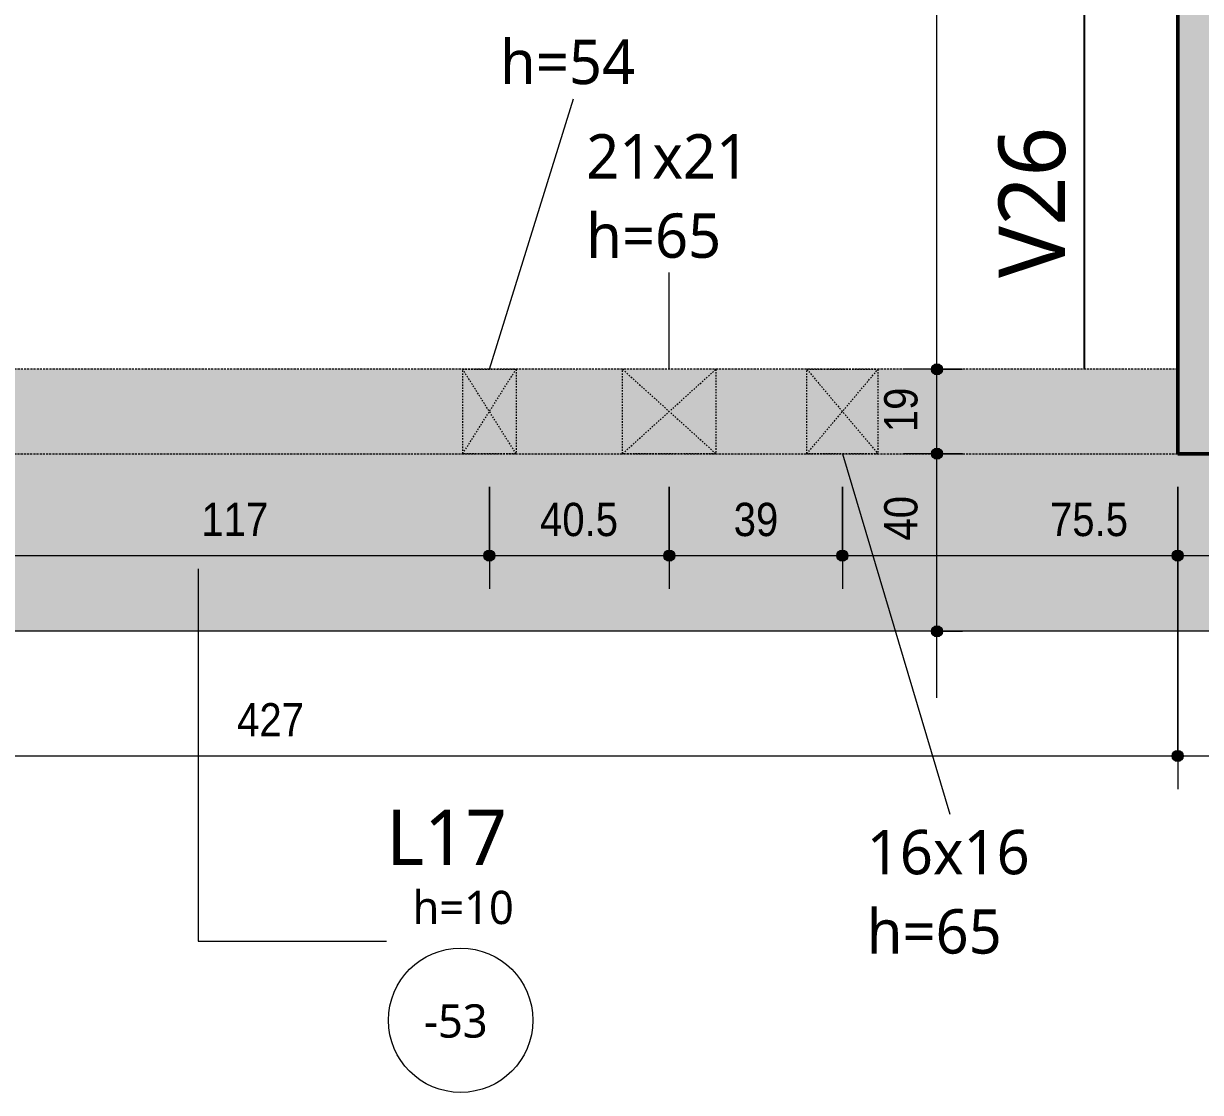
# Model space of a CAD drawing. Header units: centimetres. Extents: x -1475 to 26035, y -1239 to 84208.
# Drawn here: x 4237.9 to 4503, y -1223.6 to -982.9 of the extents above; entities that cross this region are included whole.
import ezdxf

# ---------------------------------------------------------------- set-up
doc = ezdxf.new("R2010")
doc.units = ezdxf.units.CM
doc.linetypes.add('Hidden', pattern=[0.714375, 0.47625, -0.238125])
doc.linetypes.add('Traço', pattern=[0.6349999999999998, 0.3174999999999999, -0.3174999999999999])
for name, color, linetype, lineweight in [('A-ANNO-DIMS', 7, 'Continuous', 9), ('A-ANNO-DIMS-50', 7, 'Continuous', 9), ('A-DETL', 7, 'Hidden', 18), ('A-FLOR', 7, 'Continuous', 9), ('A-FLOR-IDEN', 7, 'Continuous', 9), ('A-GENM', 7, 'Continuous', 18), ('A-GENM-HDLN', 7, 'Traço', 18), ('A-GENM-IDEN', 7, 'Continuous', 9), ('S-BEAM', 7, 'Continuous', 9), ('S-BEAM-IDEN', 7, 'Continuous', 9), ('S-COLS', 7, 'Continuous', 9)]:
    doc.layers.add(name, color=color, linetype=linetype, lineweight=lineweight)
doc.styles.add('Fira Sans', font='', dxfattribs={"width": 0.9, "height": 7.5})
doc.styles.add('Gadugi', font='gadugi.ttf', dxfattribs={"height": 14.99999999999999})
doc.styles.add('Gadugi_1', font='gadugi.ttf', dxfattribs={"height": 9.999999999999993})
doc.styles.add('Gadugi_3', font='gadugi.ttf', dxfattribs={"height": 7.499999999999995})
doc.styles.add('Gadugi_4', font='gadugi.ttf', dxfattribs={"height": 12.49999999999999})
doc.styles.get('Fira Sans').set_extended_font_data('Fira Sans')
doc.dimstyles.new('PED_R80_1_5mm_ACIMA_As_ESQ__R00', dxfattribs={"dimscale": 30.48, "dimtxt": 10.22984559970693, "dimasz": 0.3280839895013123, "dimexe": 0.2460629921259842, "dimexo": 0.2460629921259842, "dimgap": 0.04921259842519685, "dimtad": 1, "dimdec": 1, "dimrnd": 0.5, "dimdsep": 46, "dimtxsty": 'Fira Sans', "dimblk1": 'DOTSMALL', "dimblk2": 'DOTSMALL', "dimsah": 1, "dimcen": 0.09, "dimdle": 0.4921259842519685, "dimazin": 0, "dimtfac": 1, "dimtdec": 4, "dimtix": 1, "dimtmove": 0, "dimatfit": 3, "dimfxl": 1, "dimtvp": 1, "dimtolj": 1, "dimtzin": 0, "dimarcsym": 2})
doc.dimstyles.new('PED_R80_1_5mm_ACIMA_As_ESQ__R00_2', dxfattribs={"dimscale": 30.48, "dimtxt": 10.22984559970693, "dimasz": 0.3280839895013123, "dimexe": 0.2460629921259842, "dimexo": 0.2460629921259842, "dimgap": 0.04921259842519685, "dimtad": 1, "dimdec": 1, "dimrnd": 0.5, "dimdsep": 46, "dimtxsty": 'Fira Sans', "dimblk1": 'DOTSMALL', "dimblk2": 'DOTSMALL', "dimsah": 1, "dimcen": 0.09, "dimdle": 0.4921259842519685, "dimazin": 0, "dimtfac": 1, "dimtdec": 4, "dimtix": 1, "dimtmove": 2, "dimatfit": 3, "dimfxl": 1, "dimtvp": 1, "dimtolj": 1, "dimtzin": 0, "dimarcsym": 2})
doc.dimstyles.new('PED_R80_1_5mm_ACIMA_As_ESQ__R00_3', dxfattribs={"dimscale": 30.48, "dimtxt": 10.22984559970693, "dimasz": 0.3280839895013123, "dimexe": 0.2460629921259842, "dimexo": 0.2460629921259842, "dimgap": 0.04921259842519685, "dimtad": 1, "dimdec": 1, "dimrnd": 0.5, "dimdsep": 46, "dimtxsty": 'Fira Sans', "dimblk1": 'DOTSMALL', "dimblk2": 'DOTSMALL', "dimsah": 1, "dimcen": 0.09, "dimdle": 0.4921259842519685, "dimazin": 0, "dimtfac": 1, "dimtdec": 4, "dimtix": 1, "dimtmove": 0, "dimatfit": 3, "dimfxl": 1, "dimtvp": 1, "dimtolj": 1, "dimtzin": 0, "dimarcsym": 2})

# ---------------------------------------------------------------- blocks, each defined once
blk = doc.blocks.new('PED_FURO_CIRCULAR_R04_2020 _INSTÂNCIA_ - FURO CIRC-3774465-PL200 - FORMA DO DUPLEX INFERIOR')
at = {"layer": 'A-GENM-HDLN'}
for p, q in [((6.000000000000609, -9.500000000000677), (-5.999999999999364, 9.499999999999192)), ((-5.999999999999363, -9.500000000000677), (6.00000000000061, 9.499999999999192)), ((-5.999999999999363, -9.500000000000677), (-5.999999999999363, 9.499999999999192)), ((-5.999999999999363, 9.499999999999194), (6.000000000000608, 9.499999999999194)), ((6.000000000000609, 9.499999999999194), (6.000000000000609, -9.500000000000675)), ((6.000000000000609, -9.500000000000677), (-5.999999999999362, -9.500000000000677))]:
    blk.add_line(p, q, dxfattribs=at)
blk = doc.blocks.new('PED_FURO_RETANGULAR_R04_2020 _INSTÂNCIA_ - FURO RET-4011217-PL200 - FORMA DO DUPLEX INFERIOR')
at = {"layer": 'A-GENM-HDLN'}
for p, q in [((-7.999999999999368, 9.499999999999332), (8.000000000000684, -9.500000000000746)), ((-7.999999999999368, -9.500000000000746), (8.000000000000684, 9.499999999999332)), ((-7.999999999999368, -9.500000000000746), (-7.999999999999368, 9.499999999999332)), ((-7.999999999999368, 9.499999999999332), (8.000000000000684, 9.499999999999332)), ((8.000000000000682, 9.499999999999332), (8.000000000000682, -9.500000000000746)), ((8.000000000000682, -9.500000000000746), (-7.999999999999369, -9.500000000000746))]:
    blk.add_line(p, q, dxfattribs=at)
blk = doc.blocks.new('PED_FURO_RETANGULAR_R04_2020 _INSTÂNCIA_ - FURO RET-V3-PL200 - FORMA DO DUPLEX INFERIOR')
at = {"layer": 'A-GENM-HDLN'}
for p, q in [((-10.49999999999937, 9.499999999999332), (10.50000000000068, -9.500000000000746)), ((-10.49999999999937, -9.500000000000746), (10.50000000000068, 9.499999999999332)), ((-10.49999999999937, -9.500000000000746), (-10.49999999999937, 9.499999999999332)), ((10.50000000000068, 9.499999999999332), (10.50000000000068, -9.500000000000746)), ((10.50000000000068, -9.500000000000746), (-10.49999999999936, -9.500000000000746))]:
    blk.add_line(p, q, dxfattribs=at)
blk = doc.blocks.new('PED_TAG_LAJE_R01 - TÍTULO_ESPESSURA_REBAIXO-2413107-PL200 - FORMA DO DUPLEX INFERIOR')
at = {"layer": 'A-FLOR-IDEN'}
blk.add_circle((-0.0458309989547917, -0.6673473073105288), 0.3250000000000003, dxfattribs=at)
blk = doc.blocks.new('DIMBLOCK31-PL200 - FORMA DO DUPLEX INFERIOR')
at = {"layer": 'A-ANNO-DIMS-50', "true_color": 0x000032}
h = blk.add_hatch(color=178, dxfattribs=at)
edge = h.paths.add_edge_path(flags=0)
edge.add_arc((4443.611874912916, -1079.749979305981), 1.250000000000028, 0, 360)
h = blk.add_hatch(color=178, dxfattribs=at)
edge = h.paths.add_edge_path(flags=0)
edge.add_arc((4443.611874912916, -1119.74997930598), 1.250000000000028, 0, 360)
at = {"layer": 'A-ANNO-DIMS-50', "color": 178, "true_color": 0x000032}
for p, q in [((4449.34410795995, -1079.749979305981), (4436.111874912916, -1079.749979305981)), ((4443.611874912916, -1134.74997930598), (4443.611874912916, -1079.749979305981)), ((4443.611874912916, -1079.749979305981), (4449.34410795995, -1079.749979305981)), ((4449.34410795995, -1119.74997930598), (4436.111874912916, -1119.74997930598)), ((4443.611874912916, -1119.74997930598), (4449.34410795995, -1119.74997930598))]:
    blk.add_line(p, q, dxfattribs=at)
for centre in [(4443.611874912916, -1079.749979305981), (4443.611874912916, -1119.74997930598)]:
    blk.add_circle(centre, 1.250000000000028, dxfattribs=at)
at = {"layer": 'A-ANNO-DIMS-50', "color": 0, "insert": (4431.726533846332, -1099.31553597248), "char_height": 7.5, "width": 12.5905791996393, "attachment_point": 1, "rotation": 90, "line_spacing_factor": 1.049214933303275, "style": 'Fira Sans'}
blk.add_mtext('40', dxfattribs=at)
blk = doc.blocks.new('_DotSmall')
at = {"color": 0, "linetype": 'ByBlock', "const_width": 0.5}
blk.add_lwpolyline([(-0.0625, 0, 1), (0.0625, 0, 1)], format="xyb", close=True, dxfattribs=at)
blk = doc.blocks.new('DIMBLOCK32-PL200 - FORMA DO DUPLEX INFERIOR')
at = {"layer": 'A-ANNO-DIMS-50', "true_color": 0x000032}
h = blk.add_hatch(color=178, dxfattribs=at)
edge = h.paths.add_edge_path(flags=0)
edge.add_arc((4443.611874912916, -1060.74997930598), 1.250000000000028, 0, 360)
h = blk.add_hatch(color=178, dxfattribs=at)
edge = h.paths.add_edge_path(flags=0)
edge.add_arc((4443.611874912916, -1079.749979305981), 1.250000000000028, 0, 360)
at = {"layer": 'A-ANNO-DIMS-50', "color": 178, "true_color": 0x000032}
for p, q in [((4449.34410795995, -1060.74997930598), (4436.111874912916, -1060.74997930598)), ((4443.611874912916, -1079.749979305981), (4443.611874912916, -1060.74997930598)), ((4443.611874912916, -1060.74997930598), (4449.34410795995, -1060.74997930598)), ((4449.34410795995, -1079.749979305981), (4436.111874912916, -1079.749979305981)), ((4443.611874912916, -1079.749979305981), (4449.34410795995, -1079.749979305981))]:
    blk.add_line(p, q, dxfattribs=at)
for centre in [(4443.611874912916, -1060.74997930598), (4443.611874912916, -1079.749979305981)]:
    blk.add_circle(centre, 1.250000000000028, dxfattribs=at)
at = {"layer": 'A-ANNO-DIMS-50', "color": 0, "insert": (4431.726533846332, -1074.905870572514), "char_height": 7.5, "width": 11.17413903967988, "attachment_point": 1, "rotation": 90, "line_spacing_factor": 1.049214933303275, "style": 'Fira Sans'}
blk.add_mtext('19', dxfattribs=at)
blk = doc.blocks.new('DIMBLOCK33-PL200 - FORMA DO DUPLEX INFERIOR')
at = {"layer": 'A-ANNO-DIMS-50', "true_color": 0x000032}
h = blk.add_hatch(color=178, dxfattribs=at)
edge = h.paths.add_edge_path(flags=0)
edge.add_arc((4443.611874912916, -820.2499793059809), 1.250000000000028, 0, 360)
h = blk.add_hatch(color=178, dxfattribs=at)
edge = h.paths.add_edge_path(flags=0)
edge.add_arc((4443.611874912916, -1060.74997930598), 1.250000000000028, 0, 360)
at = {"layer": 'A-ANNO-DIMS-50', "color": 178, "true_color": 0x000032}
for p, q in [((4449.34410795995, -820.2499793059809), (4436.111874912916, -820.2499793059809)), ((4443.611874912916, -1060.74997930598), (4443.611874912916, -820.2499793059809)), ((4443.611874912916, -820.2499793059809), (4449.34410795995, -820.2499793059809)), ((4449.34410795995, -1060.74997930598), (4436.111874912916, -1060.74997930598)), ((4443.611874912916, -1060.74997930598), (4449.34410795995, -1060.74997930598))]:
    blk.add_line(p, q, dxfattribs=at)
for centre in [(4443.611874912916, -820.2499793059809), (4443.611874912916, -1060.74997930598)]:
    blk.add_circle(centre, 1.250000000000028, dxfattribs=at)
at = {"layer": 'A-ANNO-DIMS-50', "color": 0, "insert": (4431.726533846332, -951.7134639056592), "char_height": 7.5, "width": 26.912363039229, "attachment_point": 1, "rotation": 90, "line_spacing_factor": 1.049214933303275, "style": 'Fira Sans'}
blk.add_mtext('240.5', dxfattribs=at)
blk = doc.blocks.new('DIMBLOCK79-PL200 - FORMA DO DUPLEX INFERIOR')
at = {"layer": 'A-ANNO-DIMS-50', "true_color": 0x000032}
h = blk.add_hatch(color=178, dxfattribs=at)
edge = h.paths.add_edge_path(flags=0)
edge.add_arc((4070.830085504209, -1147.810373561463), 1.249999999999981, 0, 360)
h = blk.add_hatch(color=178, dxfattribs=at)
edge = h.paths.add_edge_path(flags=0)
edge.add_arc((4497.830041503186, -1147.810094019337), 1.249999999999968, 0, 360)
at = {"layer": 'A-ANNO-DIMS-50', "color": 178, "true_color": 0x000032}
for p, q in [((4070.83004585741, -1087.249979305979), (4070.8300904142, -1155.310373561462)), ((4070.830085504209, -1147.810373561463), (4070.83004585741, -1087.249979305979)), ((4497.830001856571, -1087.249979305979), (4497.830046413177, -1155.310094019335)), ((4497.830041503186, -1147.810094019336), (4497.830001856571, -1087.249979305979)), ((4070.830085504209, -1147.810373561463), (4497.830041503186, -1147.810094019337))]:
    blk.add_line(p, q, dxfattribs=at)
for centre, radius in [((4070.830085504209, -1147.810373561463), 1.249999999999981), ((4497.830041503186, -1147.810094019337), 1.249999999999968)]:
    blk.add_circle(centre, radius, dxfattribs=at)
at = {"layer": 'A-ANNO-DIMS-50', "color": 0, "insert": (4286.016579722467, -1135.92489161971), "char_height": 7.5, "width": 16.99728191951305, "attachment_point": 1, "rotation": 3.750956839399784e-05, "line_spacing_factor": 1.049214933303275, "style": 'Fira Sans'}
blk.add_mtext('427', dxfattribs=at)
blk = doc.blocks.new('DIMBLOCK80-PL200 - FORMA DO DUPLEX INFERIOR')
at = {"layer": 'A-ANNO-DIMS-50', "true_color": 0x000032}
h = blk.add_hatch(color=178, dxfattribs=at)
edge = h.paths.add_edge_path(flags=0)
edge.add_arc((4497.830041503186, -1147.810094019337), 1.249999999999968, 0, 360)
h = blk.add_hatch(color=178, dxfattribs=at)
edge = h.paths.add_edge_path(flags=0)
edge.add_arc((4521.830041503176, -1147.810078307365), 1.249999999999798, 0, 360)
at = {"layer": 'A-ANNO-DIMS-50', "color": 178, "true_color": 0x000032}
for p, q in [((4497.830001856571, -1087.249979305979), (4497.830046413177, -1155.310094019335)), ((4497.830041503186, -1147.810094019336), (4497.830001856571, -1087.249979305979)), ((4521.830001856571, -1087.249979305979), (4521.830046413167, -1155.310078307364)), ((4521.830041503176, -1147.810078307365), (4521.830001856571, -1087.249979305979)), ((4497.830041503186, -1147.810094019337), (4521.830041503176, -1147.810078307365))]:
    blk.add_line(p, q, dxfattribs=at)
for centre, radius in [((4497.830041503186, -1147.810094019337), 1.249999999999968), ((4521.830041503176, -1147.810078307365), 1.249999999999798)]:
    blk.add_circle(centre, radius, dxfattribs=at)
at = {"layer": 'A-ANNO-DIMS-50', "color": 0, "insert": (4504.911838722401, -1135.924748316542), "char_height": 7.5, "width": 11.80366799966184, "attachment_point": 1, "rotation": 3.750956839399784e-05, "line_spacing_factor": 1.049214933303275, "style": 'Fira Sans'}
blk.add_mtext('24', dxfattribs=at)
blk = doc.blocks.new('DIMBLOCK271-PL200 - FORMA DO DUPLEX INFERIOR')
at = {"layer": 'A-ANNO-DIMS-50', "true_color": 0x000032}
h = blk.add_hatch(color=178, dxfattribs=at)
edge = h.paths.add_edge_path(flags=0)
edge.add_arc((4225.830040947422, -1102.695401324447), 1.25, 0, 360)
h = blk.add_hatch(color=178, dxfattribs=at)
edge = h.paths.add_edge_path(flags=0)
edge.add_arc((4342.829996945728, -1102.695401324447), 1.25, 0, 360)
at = {"layer": 'A-ANNO-DIMS-50', "color": 178, "true_color": 0x000032}
for p, q in [((4225.830040947422, -1087.24997930598), (4225.830040947422, -1110.195401324447)), ((4225.830040947422, -1102.695401324447), (4225.830040947422, -1087.24997930598)), ((4342.829996945728, -1087.24997930598), (4342.829996945728, -1110.195401324447)), ((4342.829996945728, -1102.695401324447), (4342.829996945728, -1087.24997930598)), ((4225.830040947422, -1102.695401324447), (4342.829996945728, -1102.695401324447))]:
    blk.add_line(p, q, dxfattribs=at)
for centre in [(4225.830040947422, -1102.695401324447), (4342.829996945728, -1102.695401324447)]:
    blk.add_circle(centre, 1.25, dxfattribs=at)
at = {"layer": 'A-ANNO-DIMS-50', "color": 0, "insert": (4277.969153413424, -1090.810060257863), "char_height": 7.5, "width": 15.26607727956265, "attachment_point": 1, "line_spacing_factor": 1.049214933303275, "style": 'Fira Sans'}
blk.add_mtext('117', dxfattribs=at)
blk = doc.blocks.new('DIMBLOCK272-PL200 - FORMA DO DUPLEX INFERIOR')
at = {"layer": 'A-ANNO-DIMS-50', "true_color": 0x000032}
h = blk.add_hatch(color=178, dxfattribs=at)
edge = h.paths.add_edge_path(flags=0)
edge.add_arc((4342.829996945728, -1102.695401324447), 1.25, 0, 360)
h = blk.add_hatch(color=178, dxfattribs=at)
edge = h.paths.add_edge_path(flags=0)
edge.add_arc((4383.330018947003, -1102.695401324447), 1.25, 0, 360)
at = {"layer": 'A-ANNO-DIMS-50', "color": 178, "true_color": 0x000032}
for p, q in [((4342.829996945728, -1087.24997930598), (4342.829996945728, -1110.195401324447)), ((4342.829996945728, -1102.695401324447), (4342.829996945728, -1087.24997930598)), ((4383.330018947003, -1087.249979305981), (4383.330018947003, -1110.195401324447)), ((4383.330018947003, -1102.695401324447), (4383.330018947003, -1087.249979305981)), ((4342.829996945728, -1102.695401324447), (4383.330018947003, -1102.695401324447))]:
    blk.add_line(p, q, dxfattribs=at)
for centre in [(4342.829996945728, -1102.695401324447), (4383.330018947003, -1102.695401324447)]:
    blk.add_circle(centre, 1.25, dxfattribs=at)
at = {"layer": 'A-ANNO-DIMS-50', "color": 0, "insert": (4354.227256946619, -1090.810060257863), "char_height": 7.5, "width": 21.24660239939132, "attachment_point": 1, "line_spacing_factor": 1.049214933303275, "style": 'Fira Sans'}
blk.add_mtext('40.5', dxfattribs=at)
blk = doc.blocks.new('DIMBLOCK273-PL200 - FORMA DO DUPLEX INFERIOR')
at = {"layer": 'A-ANNO-DIMS-50', "true_color": 0x000032}
h = blk.add_hatch(color=178, dxfattribs=at)
edge = h.paths.add_edge_path(flags=0)
edge.add_arc((4383.330018947003, -1102.695401324447), 1.25, 0, 360)
h = blk.add_hatch(color=178, dxfattribs=at)
edge = h.paths.add_edge_path(flags=0)
edge.add_arc((4422.330018947003, -1102.695401324447), 1.25, 0, 360)
at = {"layer": 'A-ANNO-DIMS-50', "color": 178, "true_color": 0x000032}
for p, q in [((4383.330018947003, -1087.249979305981), (4383.330018947003, -1110.195401324447)), ((4383.330018947003, -1102.695401324447), (4383.330018947003, -1087.249979305981)), ((4422.330018947003, -1087.24997930598), (4422.330018947003, -1110.195401324447)), ((4422.330018947003, -1102.695401324447), (4422.330018947003, -1087.24997930598)), ((4383.330018947003, -1102.695401324447), (4422.330018947003, -1102.695401324447))]:
    blk.add_line(p, q, dxfattribs=at)
for centre in [(4383.330018947003, -1102.695401324447), (4422.330018947003, -1102.695401324447)]:
    blk.add_circle(centre, 1.25, dxfattribs=at)
at = {"layer": 'A-ANNO-DIMS-50', "color": 0, "insert": (4397.846248013812, -1090.810060257863), "char_height": 7.5, "width": 11.96105023965734, "attachment_point": 1, "line_spacing_factor": 1.049214933303275, "style": 'Fira Sans'}
blk.add_mtext('39', dxfattribs=at)
blk = doc.blocks.new('DIMBLOCK274-PL200 - FORMA DO DUPLEX INFERIOR')
at = {"layer": 'A-ANNO-DIMS-50', "true_color": 0x000032}
h = blk.add_hatch(color=178, dxfattribs=at)
edge = h.paths.add_edge_path(flags=0)
edge.add_arc((4422.330018947003, -1102.695401324447), 1.25, 0, 360)
h = blk.add_hatch(color=178, dxfattribs=at)
edge = h.paths.add_edge_path(flags=0)
edge.add_arc((4497.829996946579, -1102.695401324447), 1.25, 0, 360)
at = {"layer": 'A-ANNO-DIMS-50', "color": 178, "true_color": 0x000032}
for p, q in [((4422.330018947003, -1087.24997930598), (4422.330018947003, -1110.195401324447)), ((4422.330018947003, -1102.695401324447), (4422.330018947003, -1087.24997930598)), ((4497.829996946579, -1087.249979305981), (4497.829996946579, -1110.195401324447)), ((4497.829996946579, -1102.695401324447), (4497.829996946579, -1087.249979305981)), ((4422.330018947003, -1102.695401324447), (4512.829996946579, -1102.695401324447))]:
    blk.add_line(p, q, dxfattribs=at)
for centre in [(4422.330018947003, -1102.695401324447), (4497.829996946579, -1102.695401324447)]:
    blk.add_circle(centre, 1.25, dxfattribs=at)
at = {"layer": 'A-ANNO-DIMS-50', "color": 0, "insert": (4469.070170460956, -1090.810060257863), "char_height": 7.5, "width": 19.6727799994364, "attachment_point": 1, "line_spacing_factor": 1.049214933303275, "style": 'Fira Sans'}
blk.add_mtext('75.5', dxfattribs=at)

msp = doc.modelspace()

# ---------------------------------------------------------------- hatches: boundary and pattern name
at = {"layer": 'A-DETL', "linetype": 'Continuous', "true_color": 0xccffcc}
msp.add_hatch(color=254, dxfattribs=at).paths.add_polyline_path([(4497.82999694658, -1079.749979305981), (4497.82999694658, -1060.749979305981), (4070.830040947419, -1060.749979305981), (4070.830040947419, -1079.749979305981), (4339.273253274965, -1079.749979305981)], flags=0)
at = {"layer": 'A-FLOR', "lineweight": 18, "true_color": 0xe6b8b7}
msp.add_hatch(color=9, dxfattribs=at).paths.add_polyline_path([(4339.273253274965, -1119.749979305981), (5463.82999694657, -1119.749979305981), (5463.829996946571, -214.7499793059854), (5423.829996946581, -214.7499793059854), (5423.82999694657, -1079.749979305981), (3144.830040947468, -1079.749979305981), (3144.830040947468, -214.7499793059854), (3104.829448475218, -214.7499793059854), (3104.830040947468, -1119.749979305981), (4070.830040947419, -1119.749979305981)], flags=0)
at = {"layer": 'S-COLS', "true_color": 0x808080}
msp.add_hatch(color=8, dxfattribs=at).paths.add_polyline_path([(4521.82999694658, -1079.749979305981), (4521.82999694658, -801.2499793059811), (4497.82999694658, -801.2499793059811), (4497.82999694658, -1079.749979305981)], flags=0)

# ---------------------------------------------------------------- linework, layer by layer
at = {"layer": 'A-DETL'}
for p, q in [((4497.829996946579, -1060.74997930598), (4070.83004094742, -1060.74997930598)), ((4497.829996946579, -1060.74997930598), (4070.830040947419, -1060.74997930598)), ((4497.829996946579, -1079.749979305981), (4497.829996946579, -1060.74997930598)), ((4497.829996946579, -1060.74997930598), (4497.829996946579, -1079.749979305981)), ((4070.830040947419, -1079.749979305981), (4497.829996946579, -1079.749979305981))]:
    msp.add_line(p, q, dxfattribs=at)
at = {"layer": 'A-FLOR', "lineweight": 18}
msp.add_line((5463.829996946569, -1119.74997930598), (3104.830040947469, -1119.74997930598), dxfattribs=at)
at = {"layer": 'A-FLOR-IDEN'}
for p, q in [((4277.283805353881, -1105.658144591953), (4277.283805353881, -1189.575338922407)), ((4277.283805353881, -1189.575338922407), (4319.631352428514, -1189.575338922407))]:
    msp.add_line(p, q, dxfattribs=at)
at = {"layer": 'A-GENM-IDEN'}
for p, q in [((4342.829996946581, -1060.74997930598), (4361.787198018777, -999.8053276933892)), ((4383.330018947856, -1060.749979305981), (4383.330018947856, -1038.930750212247)), ((4422.330018947856, -1079.74997930598), (4446.513980637408, -1160.923980431429))]:
    msp.add_line(p, q, dxfattribs=at)
at = {"layer": 'S-BEAM', "lineweight": 25}
msp.add_line((4476.829996946577, -1060.74997930598), (4476.829996946579, -820.2499793059809), dxfattribs=at)
at = {"layer": 'S-COLS', "lineweight": 50}
for p, q in [((4497.829996946579, -1079.749979305981), (4497.829996946579, -801.2499793059806)), ((4521.829996946579, -1079.749979305981), (4497.829996946579, -1079.749979305981))]:
    msp.add_line(p, q, dxfattribs=at)

# ---------------------------------------------------------------- block references
at = {"layer": 'A-FLOR-IDEN', "xscale": 49.99999999999998, "yscale": 49.99999999999998, "zscale": 49.99999999999998}
msp.add_blockref('PED_TAG_LAJE_R01 - TÍTULO_ESPESSURA_REBAIXO-2413107-PL200 - FORMA DO DUPLEX INFERIOR', (4338.655172698708, -1173.995445371758), dxfattribs=at)
at = {"layer": 'A-GENM', "linetype": 'Traço'}
for name, p in [('PED_FURO_CIRCULAR_R04_2020 _INSTÂNCIA_ - FURO CIRC-3774465-PL200 - FORMA DO DUPLEX INFERIOR', (4342.82999694658, -1070.249979305979)), ('PED_FURO_RETANGULAR_R04_2020 _INSTÂNCIA_ - FURO RET-V3-PL200 - FORMA DO DUPLEX INFERIOR', (4383.330018947855, -1070.24997930598)), ('PED_FURO_RETANGULAR_R04_2020 _INSTÂNCIA_ - FURO RET-4011217-PL200 - FORMA DO DUPLEX INFERIOR', (4422.330018947855, -1070.249979305979))]:
    msp.add_blockref(name, p, dxfattribs=at)

# ---------------------------------------------------------------- texts
at = {"layer": 'A-FLOR-IDEN', "attachment_point": 1}
for s, insert, char_height, width, style in [('L17', (4319.631352428514, -1159.905054607529), 12.49999999999999, 33.27003124999997, 'Gadugi_4'), ('h=10', (4325.526500322999, -1178.192640301025), 7.499999999999995, 29.66243749999997, 'Gadugi_3'), ('-53', (4328.11634085792, -1203.758927093194), 7.499999999999995, 18.83965624999999, 'Gadugi_3')]:
    msp.add_mtext(s, dxfattribs=dict(at, insert=insert, char_height=char_height, width=width, style=style))
at = {"layer": 'A-GENM-IDEN', "char_height": 9.999999999999993, "attachment_point": 1, "style": 'Gadugi_1'}
for s, insert, width in [('h=54', (4345.237198018777, -986.5152235267226), 39.68353124999997), ('21x21', (4364.630018947855, -1007.782804390243), 44.89449999999997), ('h=65', (4364.630018947855, -1025.64064604558), 39.68353124999997), ('16x16', (4427.813980637408, -1164.483876264762), 44.89449999999997), ('h=65', (4427.813980637408, -1182.341717920099), 39.68353124999997)]:
    msp.add_mtext(s, dxfattribs=dict(at, insert=insert, width=width))
at = {"layer": 'S-BEAM-IDEN', "insert": (4457.481330495829, -1040.186229610698), "char_height": 14.99999999999999, "width": 44.09281249999997, "attachment_point": 1, "rotation": 90, "style": 'Gadugi'}
msp.add_mtext('V26', dxfattribs=at)

# ---------------------------------------------------------------- dimensions: what is measured, and where the dimension line sits
at = {"layer": 'A-ANNO-DIMS', "color": 178, "true_color": 0x000032}
for base, p1, p2, angle, override, picture, middle in [((4443.611874912918, -820.2499793059814), (4441.84410795995, -1060.74997930598), (4441.84410795995, -820.2499793059809), 89.99999999999991, {"dimpost": '<>', "dimfxl": 240.4999999999992}, 'DIMBLOCK33-PL200 - FORMA DO DUPLEX INFERIOR', (4438.296562865912, -940.4999793059819)), ((4443.611874912918, -1060.749979305981), (4441.84410795995, -1079.749979305981), (4441.84410795995, -1060.74997930598), 89.99999999999991, {"dimpost": '<>', "dimfxl": 19.00000000000045}, 'DIMBLOCK32-PL200 - FORMA DO DUPLEX INFERIOR', (4438.242136160075, -1070.249979305982)), ((4521.829996946579, -1147.810078307365), (4497.829996946579, -1079.749979305981), (4521.829996946579, -1079.749979305981), 3.750956871134092e-05, {"dimpost": '<>', "dimfxl": 24}, 'DIMBLOCK80-PL200 - FORMA DO DUPLEX INFERIOR', (4509.829996946579, -1142.560078307365))]:
    dim = msp.add_linear_dim(base=base, p1=p1, p2=p2, angle=angle, dimstyle='PED_R80_1_5mm_ACIMA_As_ESQ__R00', override=override, dxfattribs=at)
    dim.commit()
    dim.dimension.update_dxf_attribs({"geometry": picture, "text_midpoint": middle})
for base, p1, p2, angle, override, picture, middle, turn in [((4443.611874912918, -1079.749979305981), (4441.84410795995, -1119.74997930598), (4441.84410795995, -1079.749979305981), 89.99999999999991, {"dimpost": '<>', "dimfxl": 39.99999999999955}, 'DIMBLOCK31-PL200 - FORMA DO DUPLEX INFERIOR', (4436.726533846332, -1093.02024637266), 89.99999999999991), ((4497.829996946579, -1147.810094019336), (4070.830040947419, -1079.749979305981), (4497.829996946579, -1079.749979305981), 3.750956839804089e-05, {"dimpost": '<>', "dimfxl": 426.9999559991597}, 'DIMBLOCK79-PL200 - FORMA DO DUPLEX INFERIOR', (4294.515223955549, -1140.924886055942), 3.750956839399784e-05)]:
    dim = msp.add_linear_dim(base=base, p1=p1, p2=p2, angle=angle, dimstyle='PED_R80_1_5mm_ACIMA_As_ESQ__R00_2', override=override, dxfattribs=at)
    dim.commit()
    dim.dimension.update_dxf_attribs({"geometry": picture, "text_midpoint": middle, "dimtype": 160, "text_rotation": turn})
for base, p1, p2, override, picture, middle in [((4342.829996945728, -1102.695401324447), (4225.830040947422, -1079.74997930598), (4342.829996945728, -1079.74997930598), {"dimpost": '<>', "dimfxl": 116.9999559983053}, 'DIMBLOCK271-PL200 - FORMA DO DUPLEX INFERIOR', (4284.330018946575, -1097.39097461861)), ((4383.330018947003, -1102.695401324447), (4342.829996945728, -1079.74997930598), (4383.330018947003, -1079.749979305981), {"dimpost": '<>', "dimfxl": 40.50002200127528}, 'DIMBLOCK272-PL200 - FORMA DO DUPLEX INFERIOR', (4363.080007946365, -1097.380089277442)), ((4422.330018947003, -1102.695401324447), (4383.330018947003, -1079.749979305981), (4422.330018947003, -1079.74997930598), {"dimpost": '<>', "dimfxl": 39}, 'DIMBLOCK273-PL200 - FORMA DO DUPLEX INFERIOR', (4402.830018947003, -1097.325662571605))]:
    dim = msp.add_linear_dim(base=base, p1=p1, p2=p2, dimstyle='PED_R80_1_5mm_ACIMA_As_ESQ__R00_3', override=override, dxfattribs=at)
    dim.commit()
    dim.dimension.update_dxf_attribs({"geometry": picture, "text_midpoint": middle})
dim = msp.add_linear_dim(base=(4497.829996946579, -1102.695401324447), p1=(4422.330018947003, -1079.74997930598), p2=(4497.829996946579, -1079.749979305981), dimstyle='PED_R80_1_5mm_ACIMA_As_ESQ__R00_2', override={"dimpost": '<>', "dimfxl": 75.499977999576}, dxfattribs=at)
dim.commit()
dim.dimension.update_dxf_attribs({"geometry": 'DIMBLOCK274-PL200 - FORMA DO DUPLEX INFERIOR', "text_midpoint": (4478.906560460675, -1095.810060257863), "dimtype": 160})

doc.saveas('drawing.dxf')
